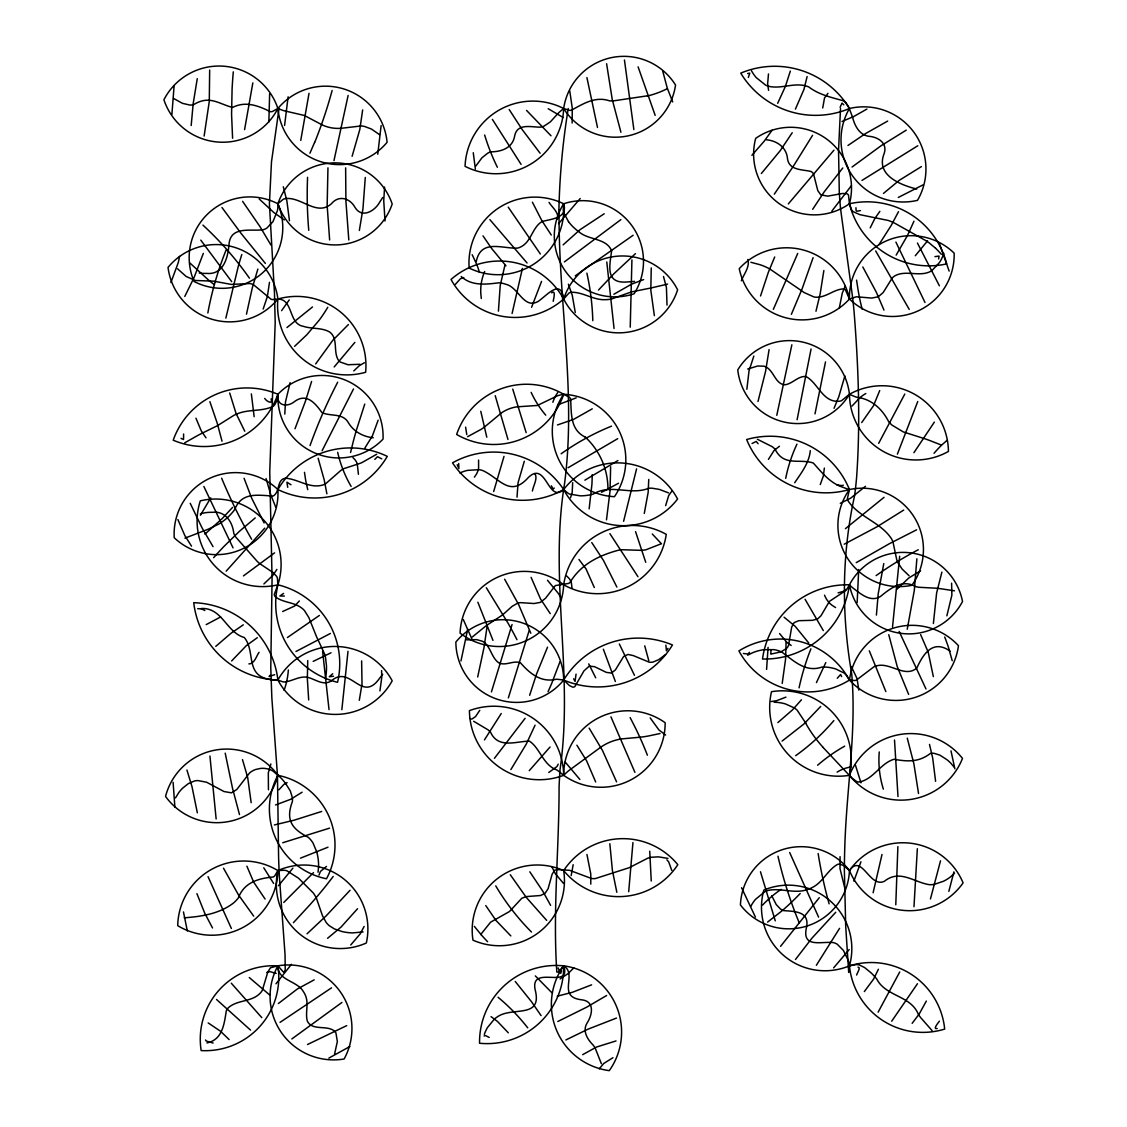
<?xml version="1.0" encoding="UTF-8"?>
<svg xmlns="http://www.w3.org/2000/svg" width="1127" height="1127" viewBox="0 0 1127 1127"><rect width="100%" height="100%" fill="white"/><g stroke="black" fill="none" stroke-linecap="round" stroke-linejoin="round"><path stroke-width="1.5" d="M572.009 587.885L571.361 582.786A13.411 13.411 0 0 0 569.135 578.489L566.768 576.066M824.358 468.099L823.358 475.988L820.259 484.568M559.077 209.721C558.203 301.106 576.517 392.238 564.557 483.582C548.891 578.771 573.953 674.298 560.034 769.572A773.629 773.629 0 0 0 559.077 786.688C559.161 848.392 552.695 910.785 556.837 972.108L558.386 972.052L563.669 965.839C578.01 974.376 556.132 996.775 581.631 999.804C595.098 1001.213 592.422 1014.962 586.984 1023.189C582.208 1031.219 587.561 1039.46 593.225 1045.18A27.597 27.597 0 0 1 595.239 1048.195L601.367 1063.705M876.412 615.074L878.215 593.788L883.779 563.556M841.615 676.594L840.629 674.495L837.262 678.243M498.416 311.151L500.219 285.54L504.882 265.366M667.015 305.093L666.423 287.441L663.493 276.495M916.871 558.809L914.307 590.421L907.235 629.246M770.938 650.223L770.896 652.209A25.203 25.203 0 0 0 770.91 653.139L770.995 653.421M345.637 167.881L345.904 201.057L348.806 239.966M665.902 645.165L666.395 650.814L667.987 648.363M858.704 569.487L857.154 602.607M895.782 904.798L897.881 846.616M174.051 86.427L171.896 114.489M362.655 109.897L359.795 129.577L352.117 156.287M576.052 674.129L575.066 681.455L573.657 678.778M365.289 177.46L362.95 208.706L359.344 230.471M746.849 389.28L749.032 370.839L753.85 356.033M191.181 125.52L193.196 103.515L197.267 78.651M174.896 807.326L173.107 782.321M631.923 259.928L630.232 327.182M913.983 906.77L917.35 848.716M327.957 167.838L327.154 205.635L329.633 239.924M810.299 450.659C809.2 462.817 801.297 472.946 794.69 482.722M628.697 891.696L632.951 842.559M933.381 623.485L936.622 592.985L941.89 572.122M307.741 660.563L307.347 678.708L308.685 699.952M840.517 108.502L838.544 150.13L839.277 191.844A446.475 446.475 0 0 0 840.672 209.707L852.026 293.062A636.177 636.177 0 0 1 854.012 310.925C858.45 366.317 860.549 422.146 856.59 477.623A414.412 414.412 0 0 1 854.618 495.5C841.7 554.456 841.404 614.694 851.73 674.045C856.647 731.043 846.715 787.787 844.87 844.672A763.092 763.092 0 0 0 844.377 870.579L845.701 926.295L848.701 972.376L849.025 963.289A24.583 24.583 0 0 0 848.222 960.303L843.433 950.47L837.291 944.257A14.552 14.552 0 0 0 833.515 942.637C822.118 941.017 802.17 948.54 806.284 928.423C810.341 911.532 795.662 911.461 783.814 910.644A12.51 12.51 0 0 1 780.405 908.968L776.207 904.53L771.671 895.613M899.67 556.273L892.514 627.077M288.118 96.809L284.582 125.421M807.115 76.537L803.945 89.47L795.408 109.094M269.649 93.752L268.86 121.913M269.494 282.313L267.324 296.711L263.154 309.066M341.847 709.7L348.004 651.293M822.724 107.967L824.513 97.993L827.951 93.344M358.414 474.284L357.259 463.704A15.863 15.863 0 0 0 354.498 459.168L352.962 457.632M377.756 154.244L381.123 125.576M561.626 970.784L560.697 973.376L558.076 967.91M487.174 625.865L484.018 647.518L477.679 676.975M572.136 123.04L572.291 108.277L569.755 90.907M769.093 349.609L765.501 371.699L758.006 401.466M467.719 629.12L460.971 660.971M651.251 267.93L650.814 290.104L654.364 315.673M649.73 851.237L651.251 880.99M766.585 669.452L768.079 647.363M475.383 169.092L473.255 152.709M823.865 270.522L820.16 293.879L815.976 311.235M768.473 73.973L767.628 83.891L768.6 90.357M200.409 515.264L210.763 497.838M318.025 872.228L318.561 867.1A49.489 49.489 0 0 0 316.687 851.801M309.023 93.302L300.754 140.396M606.481 519.857L610.045 491.006L610.637 466.705M252.842 82.905L244.587 129.619M855.942 207.734L856.111 210.58A1.437 1.437 0 0 0 856.872 211.214L860.422 210.594M825.513 361.922L814.99 413.891M384.589 187.04L383.743 200.761L385.011 221.005M379.926 690.893L381.743 677.524L381.602 670.565M839.347 307.798L842.32 292.95L845.208 286.272M782.208 683.427L785.589 659.041L786.082 642.249M797.099 419.737L811.06 349.018M279.031 108.502L271.48 161.936L269.409 203.762L274.467 293.062L275.199 322.815L269.747 471.664L272.072 578.855L270.776 668.057L271.861 698.148L277.467 775.32L278.594 857.309A765.642 765.642 0 0 0 279.454 877.468L285.046 954.668L285.216 970.093L283.68 972.376L277.89 965.839L270.452 967.783L267.789 972.108L262.323 990.295A16.172 16.172 0 0 1 260.083 993.31C251.589 1002.185 237.276 999.677 228.358 1007.735A10.763 10.763 0 0 0 226.33 1010.722C224.217 1023.626 222.737 1039.742 206.931 1042.954M589.153 508.855L591.929 484.244A273.875 273.875 0 0 0 592.224 474.721M882.004 854.477L873.115 892.767M553.188 301.318C553.512 299.416 556.174 289.23 551.667 292.823M204.128 136.071L209.284 101.402L209.664 70.043M246.475 314.179L252.279 287.934L257.872 269.057M225.837 318.152L238.403 265.873A558.499 558.499 0 0 1 241.798 254.519M348.13 95.429L333.972 160.64M512.081 313.517L522.435 268.409M776.785 415.314L791.858 344.82M644.278 513.447L648.166 492.33L648.758 479.426M623.611 521.28L636.572 468.86M350.582 452.49L353.3 441.375A420.216 420.216 0 0 1 356.569 429.598L364.754 404.1M665.634 505.657L668.677 495.598L671.974 490.921M364.12 926.436L360.26 933.818L350.736 944.975M930.451 898.966L940.524 860.817M484.075 1036.009L485.469 1035.544L489.188 1037.432M790.337 71.086L785.322 86.596L777.672 103.318M879.708 390.548L873.467 405.79L861.718 422.555M491.428 691.922L512.052 624.541M311.601 381.447L305.262 401.719L294.992 428.781M844.884 375.897L838.812 396.718L834.036 408.298M840.052 856.661L840.009 868.593L844.968 888.865M529.648 695.289L536.607 673.847L547.539 647.152M590.773 884.103L590.773 873.946L586.942 854.463M504.008 456.379L493.668 491.541M554.245 488.047L553.118 489.118L551.357 485.807M290.146 382.645L285.497 401.86L284.793 414.088M378.151 420.174L372.361 435.966L364.782 448.194M946.863 615.835L951.864 595.155L951.597 583.18M359.302 700.29L362.021 683.906L361.626 660.915M840.08 107.304L842.052 103.078L843.799 104.797M529.169 630.571L508.362 697.881M760.542 295.964L768.276 272.495L774.7 256.97M948.849 891.387L953.921 871.847M334.578 1054.097L337.353 1041.461L335.931 1032.938A7.466 7.466 0 0 0 333.169 1030.163C325.294 1025.316 311.841 1030.726 307.262 1020.949C305.107 1012.764 308.883 1004.002 305.656 995.944A19.427 19.427 0 0 0 303.459 991.746C297.472 980.687 277.214 980.575 277.89 965.839A73.48 73.48 0 0 0 201.155 1050.575A73.48 73.48 0 0 0 277.89 965.839A63.521 63.521 0 0 1 344.129 1059A63.521 63.521 0 0 1 277.89 965.839M532.409 491.048C533.184 485.751 538.185 478.341 534.776 473.565M299.345 600.973L294.598 606.044L282.666 611.496M813.102 257.66L802.199 288.625L791.365 314.334M897.374 454.139L917.758 401.508M878.426 969.234L873.58 979.109L864.324 991.577M943.834 253.336L942.876 255.984A39.022 39.022 0 0 1 939.538 262.45L931.959 270.55A17.074 17.074 0 0 1 928.62 272.297C917.815 276.369 905.559 270.156 895.106 275.706A13.242 13.242 0 0 0 892.232 277.975L883.216 292.499L878.271 296.781L871.72 298.063L856.323 296.781L849.448 299.021A64.169 64.169 0 0 1 739.242 268.649A64.169 64.169 0 0 1 849.448 299.021A61.717 61.717 0 0 0 954.16 253.152A61.717 61.717 0 0 0 849.448 299.021L845.405 289.864A4.381 4.381 0 0 0 843.264 288.906C834.177 289.357 826.894 296.81 817.709 297.218A16.384 16.384 0 0 1 813.99 296.964L804.227 292.583L769.995 269.114A54.659 54.659 0 0 0 760.077 264.732L750.878 262.281M203.339 253.364L194.069 277.552L184.786 296.429M541.552 281.398L531.606 307.234M524.309 461.253L518.082 482.638L517.011 497.148M560.006 661.648L551.709 683.385A235.67 235.67 0 0 1 548.032 691.668M860.943 861.775L853.886 881.103M913.955 221.23L907.587 235.289L896.162 255.111M535.071 725.196L526.182 744.243L510.869 769.586M276.89 569.417L272.762 575.531L263.873 583.955M374.812 459.365L377.489 456.689L381.771 458.844M773.333 309.376L797.733 253.434M476.256 261.549C480.919 238.713 501.924 248.799 517.504 248.109A16.003 16.003 0 0 0 520.97 246.827C530.479 242.023 531.944 230.119 539.453 223.414A14.383 14.383 0 0 1 542.636 221.385C552.103 218.863 568.064 217.934 563.669 203.762A65.887 65.887 0 0 0 469.156 268.071A65.887 65.887 0 0 0 563.669 203.762A60.703 60.703 0 0 0 634.121 293.781A60.703 60.703 0 0 0 563.669 203.762L563.261 209.847A14.552 14.552 0 0 0 563.739 212.721L568.515 221.639M314.574 142.425L309.939 153.216M870.213 227.851L874.89 218.413L879.877 211.341M816.441 682.596L825.795 662.577M898.501 211.665L891.246 225.4L879.032 244.517M856.633 975.024C856.971 973.263 861.296 967.177 858.013 967.107M353.512 388.956L322.097 450.701M748.37 77.453L749.765 73.142L747.68 73.523M571.178 875.58L573.164 864.705M878.666 443.348L904.798 394.041M599.226 1068.861L603.72 1063.494L612.947 1057.704M170.895 282.525L178.235 262.69A76.185 76.185 0 0 0 179.517 256.421M926.338 1001.058L919.238 1013.962L912.152 1023.33M741.355 280.792C743.82 274.143 750.117 266.775 747.849 259.449M175.502 797.902L178.587 792.859A38.431 38.431 0 0 1 182.532 788.252L188.251 783.674L194.295 781.053A17.342 17.342 0 0 1 197.929 780.574L206.593 782.223L223.977 791.52L231.514 792.844L236.839 789.449L249.645 772.883A19.173 19.173 0 0 1 255.561 769.516L260.393 768.445A22.526 22.526 0 0 1 266.958 768.741L269.621 769.473A16.44 16.44 0 0 1 273.227 771.277L279.242 776.447A31.866 31.866 0 0 1 282.06 779.151L283.849 781.236A100.218 100.218 0 0 1 285.469 783.279L290.343 791.027L292.259 797.296A19.258 19.258 0 0 1 292.428 801.452C285.455 820.019 291.668 828.838 308.291 837.319A26.245 26.245 0 0 1 312.968 842.94L316.715 851.801M259.083 652.294C256.322 656.027 254.448 664.057 248.898 663.902M899.74 971.953L878.116 1012.173M768.431 459.351L774.052 450.546L779.447 446.25M839.559 928.366L816.357 965.276M750.836 906.291L751.484 905.108A39.825 39.825 0 0 1 755.47 899.388L764.881 891.668A18.92 18.92 0 0 1 768.389 890.358C780.715 887.851 793.338 893.584 805.664 890.119A28.499 28.499 0 0 0 812.201 887.541C822.837 882.371 827.429 870.086 837.516 864.423A5.874 5.874 0 0 1 840.066 864.141L844.01 865.761L849.448 870.579A65.239 65.239 0 0 1 963.092 882.878A65.239 65.239 0 0 1 849.448 870.579A60.773 60.773 0 0 1 740.425 904.939A60.773 60.773 0 0 1 849.448 870.579C861.93 852.885 869.424 888.456 884.413 881.272C899.642 869.002 913.729 882.131 929.169 884.653A23.244 23.244 0 0 0 934.184 884.385L943.609 881.215A42.657 42.657 0 0 0 950.075 877.215L954.555 873.298M938.608 258.971L939.073 256.068L934.959 256.632M792.225 132.718L780.194 150.708L761.345 173.502M849.152 949.582L833.642 967.854M479.764 710.334L475.538 716.603L471.988 718.998A2.451 2.451 0 0 1 470.48 718.73L470.015 718.434M812.68 209.284L824.274 191.759L842.799 167.965M812.581 135.296L793.309 166.303L774.305 194.154M276.002 983.772L291.442 964.303M772.051 130.267L764.134 141.284L751.892 155.301M480.68 934.565L490.611 922.168L509.517 911.504L521.857 898.191L526.52 896.571L540.537 895.514L545.074 893.302L548.088 888.752L552.103 874.298L554.554 870.354L557.175 869.551L567.881 870.241A10.65 10.65 0 0 1 569.558 870.312L591.393 878.454A17.187 17.187 0 0 0 595.211 878.609L629.091 867.748L647.673 858.239A23.949 23.949 0 0 1 651.237 857.267L658.464 856.844L667.959 858.408M484.455 739.904L501.233 713.518M913.912 452.688L934.353 422.104M475.904 165.979L481.891 157.85L487.667 153.202A15.989 15.989 0 0 1 491.09 151.821C501.867 151.779 512.968 147.665 514.729 135.578C517.42 123.097 530.958 127.14 540.016 127.154A14.327 14.327 0 0 0 543.904 126.196L550.356 121.885L558.147 113.306A29.189 29.189 0 0 1 559.992 111.601L563.669 108.502A60.844 60.844 0 0 1 675.552 85.046A60.844 60.844 0 0 1 563.669 108.502A67.845 67.845 0 0 0 465.057 166.331A67.845 67.845 0 0 0 563.669 108.502L569.374 110.305A7.495 7.495 0 0 0 571.333 110.249C583.138 103.839 595.366 95.95 609.538 100.838A34.331 34.331 0 0 0 613.144 100.923L647.391 95.823M334.184 366.965L354.878 342.369M917.463 983.716L891.711 1021.189M315.673 363.922L332.761 340.354L348.412 324.548M795.451 959.5L811.933 938.185L835.741 912.264M494.429 758.302L525.097 718.336M281.609 310.658L289.216 299.951M270.874 763.965L268.311 772.798L268.437 789.759M749.511 652.322L748.722 653.237A3.508 3.508 0 0 1 747.412 653.97L743.369 653.491M558.612 223.639L580.194 198.535M801.452 699.782L792.464 709.897L777.869 722.576M570.501 497.74L572.178 492.654L572.685 482.652M831.881 211.059L851.448 185.617M939.397 1021.161C938.453 1022.513 932.212 1029.881 937.185 1028.528M455.378 284.342L460.408 278.735L463.789 277.566M474.425 477.115L476.341 474.312A19.652 19.652 0 0 0 478.595 468.156L478.581 460.07M333.198 876.496L326.717 884.85A498.557 498.557 0 0 1 309.84 904.868L293.429 922.675M278.425 885.766L292.893 868.128M232.556 507.389L222.385 518.378L204.903 534.17M852.097 406.002L859.563 398A40.023 40.023 0 0 1 865.818 393.52M780.574 946.328L819.273 897.698M788.322 203.917L833.938 150.173M573.826 967.839L568.107 973.601L560.091 978.954M915.279 255.744L927.563 240.854M820.681 706.446L803.903 724.013L782.096 741.073M357.541 908.742L340.96 927.169L327.563 938.312M278.904 789.788L283.948 784.378L287.103 782.645M550.046 747.018L529.267 770.657M598.493 290.048L613.75 273.903L635.431 253.66M313.475 872.664L283.765 902.445M557.33 219.356C559.725 213.017 552.061 207.34 549.032 202.423M264.718 528.169L226.147 571.192M231.627 660.957L246.362 645.616L257.294 637.699M350.046 890.288L326.337 915.688L307.023 933.804M896.557 589.548L908.827 577.954L920.59 570.797M563.12 244.869L580.095 229.64L604.213 213.764M353.765 370.91L359.499 365.557L364.43 362.739M266.69 972.502L269.987 971.601L276.157 973.446M883.469 193.421L899.191 180.376L921.407 166.599M270.001 675.256L269.085 676.552L274.692 674.679M215.764 646.377L230.993 633.275L243.291 624.823M666.888 859.887L668.649 861.775L671.762 870.396M312.489 306.967L286.976 327.548M865.48 486.315L850.631 498.204L840.291 503.304M294.598 346.327L306.783 334.804L319.209 320.167A138.734 138.734 0 0 0 327.746 307.291M472.368 636.952L485.695 626.105A86.272 86.272 0 0 1 488.681 624.048L501.754 615.469A48.25 48.25 0 0 0 504.6 613.102L512.052 606.396L517.208 603.424A13.355 13.355 0 0 1 520.73 602.649L534.057 603.523L540.34 602.396L545.553 598.254L555.329 585.575L568.304 583.49A8.678 8.678 0 0 0 569.868 582.631C580.898 564.373 598.296 555.696 618.314 550.244A27.4 27.4 0 0 1 622.062 549.722L640.939 550.342A31.387 31.387 0 0 0 645.94 549.779L660.422 544.102M278.355 1003.537L297.289 989.027L314.179 979.842M884.033 497.331L845.447 528.648M243.46 575.897L274.579 552.864M946.976 440.389L941.637 445.123A129.225 129.225 0 0 0 934.015 453.308M255.237 517.913L239.53 531.211L223.963 546.44A373.291 373.291 0 0 0 213.651 557.668M302.121 792.196L290.653 799.311L275.523 804.974M665.55 654.59L658.633 659.718L653.026 662.042A12.397 12.397 0 0 1 649.265 662.211L633.332 655.604L627.964 654.449L623.625 656.492L615.398 669.917L611.454 673.044L606.34 672.396L594.563 666.677L589.21 666.17L583.983 670.861L574.84 686.597A3.353 3.353 0 0 1 572.53 687.076L569.403 685.54L563.669 680.06A60.745 60.745 0 0 0 455.857 642.052A60.745 60.745 0 0 0 563.669 680.06A87.61 87.61 0 0 0 672.467 644.982A87.61 87.61 0 0 0 563.669 680.06L558.851 679.44A30.232 30.232 0 0 0 556.329 679.229C540.988 682.92 529.718 673.425 520.477 662.803C513.433 660.112 505.967 666.099 498.979 662.972C492.217 658.407 491.118 649.307 485.61 643.602A12.482 12.482 0 0 0 482.539 641.305L476.679 639.629L466.719 639.868M620.892 219.624L564.373 261.915M852.054 167.021L881.215 145.651L906.249 130.154M291.837 1038.939L341.932 1002.452M752.047 443.517L756.231 441.432L758.091 443.714M847.955 145.482L865.353 133.69L887.667 121.068M648.814 660.746L644.729 645.856M287.427 637.53L319.378 615.455M633.135 235.261L575.263 275.833M582.659 1054.675L596.648 1046.983L616.032 1040.939M767.572 922.097L781.814 910.996A256.167 256.167 0 0 0 800.184 893.514M326.478 866.424L320.392 871.495L318.997 875.101M280.045 1022.358L331.549 987.83M617.92 460.563L584.857 480.172M903.713 510.066L876.806 526.915L844.222 544.2M328.845 1058.112L349.891 1046.518M332.719 673.749L329.295 676.749L333.437 676.228M606.65 995.493L586.801 1007.115L557.823 1021.499M861.972 180.419L917.815 145.749M617.695 438.685L568.064 467.747M923.083 184.856L898.304 197.45M592.267 408.833L573.516 419.427L557.485 424.935M376.686 454.266L361.823 462.648A41.854 41.854 0 0 1 358.442 463.887L343.735 468.663A22.779 22.779 0 0 0 340.593 470.649L325.858 483.596A16.919 16.919 0 0 1 321.519 485.357C308.84 488.259 297.683 478.975 285.399 478.2C277.172 479.426 279.82 490.245 274.65 494.908A5.255 5.255 0 0 1 273.016 496.007C258.027 495.331 241.685 491.597 234.684 509.601A55.336 55.336 0 0 1 219.032 523.942L208.326 529.169L184.927 538.157M576.207 397.873L558.09 404.72M866.917 109.065L853.604 116.588L842.01 121.462M613.877 294.246L631.627 284.145L643.63 279.595M206.185 624.626L220.638 616.948M331.042 652.772L313.179 661.38M856.252 562.641L889.513 543.623L916.603 529.817M295.964 651.491L330.394 633.459M184.743 442.798L198.296 435.163A154.033 154.033 0 0 1 202.55 433.007L216.454 426.175A71.804 71.804 0 0 0 219.568 424.344L233.838 415.37A37.473 37.473 0 0 1 237.05 413.933C248.419 408.974 261.675 411.792 272.833 406.467A8.791 8.791 0 0 0 274.791 404.692L276.721 400.987L277.89 394.281A61.097 61.097 0 0 1 383.039 439.121A61.097 61.097 0 0 1 277.89 394.281A78.27 78.27 0 0 0 173.206 440.192A78.27 78.27 0 0 0 277.89 394.281C276.185 405.762 286.92 407.847 294.781 401.395C306.699 392.619 315.532 403.621 321.885 412.524C330.535 416.779 342.988 412.567 348.511 422.935C353.85 431.683 363.19 436.797 373.262 437.741M747.624 655.21L752.639 652.716A45.559 45.559 0 0 1 763.543 649.73L773.869 649.631A27.809 27.809 0 0 1 781.8 652.054C793.788 660.816 805.608 672.875 822.02 667.043A35.655 35.655 0 0 1 825.964 667.099L827.274 667.198A42.361 42.361 0 0 1 835.938 669.044L843.968 672.974A14.933 14.933 0 0 1 846.081 674.974L849.448 680.06L854.505 680.511A7.142 7.142 0 0 0 856.295 680.187L873.89 666.818A14.975 14.975 0 0 1 877.496 665.62C890.739 662.62 904.995 678.144 916.814 668.057C923.351 653.632 933.1 639.023 950.216 651.195M618.526 483.244L605.002 490.555A125.125 125.125 0 0 1 601.48 492.26M565.867 1039.953L588.209 1029.092L616.469 1018.075M307.502 1044.518L346.722 1025.626M283.567 593.436L279.862 596L284.37 596.056M467.649 436.67L481.398 429.19A59.153 59.153 0 0 0 485.371 426.274L501.881 412.595A37.036 37.036 0 0 1 518.702 406.608M591.605 984.829L572.361 992.309L557.203 996.198M785.956 697.12L776.376 700.783L771.262 701.515M548.75 772.474L556.823 766.67A11.425 11.425 0 0 0 558.189 764.162M327.985 847.208L300.515 858.154M747.708 369.022L757.738 365.993L764.021 366.205A10.509 10.509 0 0 1 767.459 367.867C774.066 372.488 775.7 383.518 784.462 384.842C792.309 384.138 797.719 375.995 805.791 376.432C818.019 382.659 822.485 402.593 839.08 401.268A10.721 10.721 0 0 0 841.644 400.62L849.448 394.281L853.336 395.957A37.43 37.43 0 0 0 856.844 397.282C871.481 399 882.173 408.946 888.654 421.625A29.922 29.922 0 0 0 892.049 425.147L903.319 431.923L921.914 437.839A143.805 143.805 0 0 1 928.817 440.15L941.172 444.982M321.702 811.454L294.048 820.217L274.382 824.95M329.549 828.148L282.736 842.742M200.381 513.743L205.325 512.715A43.178 43.178 0 0 1 212.383 512.32C225.273 510.686 232.542 521.914 233.754 533.198A20.779 20.779 0 0 0 235.304 536.537L257.308 561.5A37.684 37.684 0 0 0 260.21 563.951L272.889 572.431L276.594 576.306A8.537 8.537 0 0 1 277.411 578.236L277.89 584.8L274.27 594.408A4.283 4.283 0 0 0 275.157 596.606C282.75 602.818 293.964 601.945 301.74 608.073A20.018 20.018 0 0 1 304.501 610.623L308.854 617.582L316.49 636.572A84.863 84.863 0 0 0 318.011 639.798L324.548 653.885A36.712 36.712 0 0 1 325.534 657.605L326.478 665.789A58.463 58.463 0 0 1 325.506 678.496M849.448 965.839A73.762 73.762 0 0 0 944.68 1029.078A73.762 73.762 0 0 0 849.448 965.839A63.478 63.478 0 0 1 763.852 890.076A63.478 63.478 0 0 1 849.448 965.839L856.393 964.571A11.664 11.664 0 0 1 859.422 965.008L864.606 967.544L871.241 973.01A74.241 74.241 0 0 1 876.637 978.828C885.836 996.93 910.884 995.141 918.505 1014.68A74.791 74.791 0 0 0 920.759 1017.723L932.156 1030.698M667.593 284.103L651.167 287.934A158.062 158.062 0 0 1 647.645 288.639L632.374 291.724A56.561 56.561 0 0 0 628.866 292.823L611.454 299.035A30.429 30.429 0 0 1 605.664 299.669C593.492 300.43 582.955 291.78 570.98 292.273A7.269 7.269 0 0 0 568.91 293.133L563.669 299.021A73.086 73.086 0 0 1 451.039 279.468A73.086 73.086 0 0 1 563.669 299.021A61.76 61.76 0 0 0 677.609 289.794A61.76 61.76 0 0 0 563.669 299.021C561.063 277.975 547.004 295.373 538.142 301.444C523.675 309.657 518.406 286.934 505.812 284.286A23.23 23.23 0 0 0 498.796 282.821C485.934 284.413 471.692 286.202 461.211 276.524M660.042 733.536L647.912 736.086A109.15 109.15 0 0 1 639.178 737.297L621.259 738.932A50.321 50.321 0 0 0 601.24 746.849L569.177 770.347A41.868 41.868 0 0 0 566.05 773.037L563.669 775.32A69.846 69.846 0 0 1 469.424 710.63A69.846 69.846 0 0 1 563.669 775.32A64.197 64.197 0 0 0 665.155 722.717A64.197 64.197 0 0 0 563.669 775.32A42.079 42.079 0 0 1 562.345 774.291L560.373 772.657A53.307 53.307 0 0 0 556.808 769.952C542.848 764.923 540.397 748.398 529.38 741.087C515.743 741.439 498.247 748.877 490.625 732.339A26.611 26.611 0 0 0 488.019 729.817L473.664 721.28M363.091 931.93L352.497 932.917A51.546 51.546 0 0 1 342.073 931.55L334.48 928.972L329.422 925.802A21.033 21.033 0 0 1 326.154 922.421L322.491 915.758L316.532 898.557A33.852 33.852 0 0 0 313.433 893.133L298.556 878.215L286.906 870.791A13.721 13.721 0 0 0 284.032 870.255L277.89 870.579A65.986 65.986 0 0 0 177.714 925.661A65.986 65.986 0 0 0 277.89 870.579A63.943 63.943 0 0 0 366.331 943.003A63.943 63.943 0 0 0 277.89 870.579L274.805 875.792A6.748 6.748 0 0 1 273.269 877.017C258.745 878.285 244.066 882.371 238.473 897.754A33.303 33.303 0 0 1 233.331 903.121C219.469 913.828 201.282 916.589 184.264 917.801M770.84 654.111L780.983 651.843L786.322 648.617A10.678 10.678 0 0 0 788.534 645.475L791.675 627.105L794.084 622.653L798.691 620.695L812.497 620.315L817.54 618.991L820.949 615.807L829.416 601.381L845.771 590.506A10.974 10.974 0 0 0 846.941 589.125L849.448 584.8A60.562 60.562 0 0 1 962.528 601.48A60.562 60.562 0 0 1 849.448 584.8A85.624 85.624 0 0 0 762.514 659.027A85.624 85.624 0 0 0 849.448 584.8L849.913 585.279A34.289 34.289 0 0 0 852.618 587.731C860.366 593.591 870.269 602.691 880.384 596.535C890.288 588.463 902.248 578.912 915.392 586.519A34.035 34.035 0 0 0 918.899 587.28L934.41 588.111A77.439 77.439 0 0 1 937.988 588.336L954.484 590.802M359.893 364.289L348.018 364.739L340.269 362.049A8.819 8.819 0 0 1 337.776 359.09C333.338 350.61 338.255 338.185 329.535 331.93C321.575 327.408 311.911 329.154 303.417 326.351C288.146 323.872 293.598 299.219 277.89 299.021A62.182 62.182 0 0 0 168.036 267.409A62.182 62.182 0 0 0 277.89 299.021A69.212 69.212 0 0 0 365.627 372.276A69.212 69.212 0 0 0 277.89 299.021L272.847 299.557A6.48 6.48 0 0 1 271.058 299.247L253.575 284.793A14.087 14.087 0 0 0 249.983 283.525L231.303 284.427L213.637 281.158L195.281 280.482L186.166 276.481L177.545 268.79M838.108 592.858L843.672 591.281A8.65 8.65 0 0 0 845.983 589.379M518.702 406.72L537.34 405.466L557.302 395.873A19.201 19.201 0 0 1 559.513 395.183L563.669 394.281L569.318 397.253A5.874 5.874 0 0 1 570.572 398.817C571.628 412.693 569.741 429.302 584.871 436.924M774.15 702.248L776.954 702.36A42.065 42.065 0 0 1 785.434 703.924L794.211 707.869A22.131 22.131 0 0 1 797.183 710.221L805.819 723.21M213.116 1043.053L206.241 1040.996A3.79 3.79 0 0 1 205.565 1039.996M840.657 485.582L836.755 484.723M661.549 543.89L652.308 534.029M199.211 273.016L200.62 273.199A41.22 41.22 0 0 0 206.551 273.396C223.695 275.101 228.063 257.224 229.035 243.939C230.753 225.752 250.786 231.415 263.042 229.781A14.623 14.623 0 0 0 266.775 228.147L272.917 221.751L277.383 210.721A23.061 23.061 0 0 0 277.848 207.283L277.89 203.762L283.018 199.451A8.875 8.875 0 0 1 285.004 198.676C301.022 196.07 316.729 216.962 331.465 203.691C338.748 194.802 349.962 198.084 355.005 207.396C362.049 218.99 375.235 210.834 379.94 201.719A62.83 62.83 0 0 0 382.687 197.493M791.154 645.475L786.956 642.503L779.588 633.557M201.353 608.481C222.442 607.58 226.245 632.346 244.277 637.502C256.111 651.603 244.207 676.496 271.339 679.581A22.794 22.794 0 0 0 274.579 680.004L277.89 680.06A65.056 65.056 0 0 0 392.196 680.807A65.056 65.056 0 0 0 277.89 680.06A87.483 87.483 0 0 0 193.731 602.691A87.483 87.483 0 0 0 277.89 680.06L282.581 681.736A8.664 8.664 0 0 0 284.37 681.962C292.316 681.342 299.514 675.636 307.741 677.355C315.461 679.257 323.505 686.23 331.451 680.793C350.666 663.986 361.795 704.319 379.841 677.876A51.377 51.377 0 0 0 382.715 674.312M916.73 189.054C900.642 185.011 875.693 175.361 883.991 154.005C888.104 143.03 877.891 136.804 868.353 136.24C859.394 134.634 854.829 125.928 852.745 117.912A87.723 87.723 0 0 0 851.477 114.306L850.279 111.164A33.204 33.204 0 0 1 849.448 108.502L845.912 102.726A9.918 9.918 0 0 0 843.658 100.866C831.571 97.429 819.132 94.837 808.82 86.99C795.986 81.383 782.223 89.329 769.079 86.385A19.187 19.187 0 0 1 765.571 85.103L756.189 77.566A39.445 39.445 0 0 1 751.512 70.804M766.304 139.79C776.418 140.565 785.984 146.876 787.35 157.569C788.407 170.67 801.79 169.233 811.017 171.473A6.635 6.635 0 0 1 813.567 173.981L817.779 190.562L820.794 194.886L827.796 196.126L842.672 193.45L846.884 193.717A3.409 3.409 0 0 1 848.49 195.154L849.448 203.762L851.646 209.974A7.819 7.819 0 0 0 852.97 211.58L859.957 214.679L888.273 220.469A50.616 50.616 0 0 1 894.782 223.231L925.985 240.727A50.194 50.194 0 0 1 928.972 242.728L935.495 248.165M665.606 735.001L658.971 730.014L650.209 717.941M563.275 117.546L548.215 108.741M757.386 439.248L772.277 446.729A27.682 27.682 0 0 1 775.066 449.18C783.885 466.888 799.198 458.365 813.271 463C821.949 472.593 830.219 483.384 843.25 487.385A48.574 48.574 0 0 0 847.842 489.062L849.448 489.541A61.281 61.281 0 0 0 911.898 585.279A61.281 61.281 0 0 0 849.448 489.541A85.61 85.61 0 0 0 746.652 439.53A85.61 85.61 0 0 0 849.448 489.541L847.434 498.416A8.889 8.889 0 0 0 848.025 500.782C858.788 517.208 880.821 522.252 891.542 538.833A20.864 20.864 0 0 1 893.021 542.143L896.712 559.626A23.371 23.371 0 0 0 898.092 563.049L902.121 569.05L909.08 575.742M491.062 1016.639L497.528 1021.485L508.305 1032.797M668.536 492.893L659.408 489.428L652.223 488.216A25.315 25.315 0 0 0 648.588 488.301C630.218 495.697 610.848 483.314 593.225 494.077A42.558 42.558 0 0 1 589.308 495.007A48.348 48.348 0 0 1 580.25 495.838L569.741 494.105A13.439 13.439 0 0 1 567.459 492.809L563.669 489.541A84.131 84.131 0 0 1 452.519 462.831A84.131 84.131 0 0 1 563.669 489.541A67.845 67.845 0 0 0 677.581 499.022A67.845 67.845 0 0 0 563.669 489.541C547.877 503.938 546.384 460.027 528.38 477.482C509.756 498.275 499.782 478.13 482.595 470.494A21.934 21.934 0 0 0 478.989 469.663L467.339 470.396A40.896 40.896 0 0 0 459.872 472.988M321.547 124.562L304.304 115.447L284.666 110.897A33.289 33.289 0 0 1 281.341 109.826L277.89 108.502A61.971 61.971 0 0 0 163.908 99.768A61.971 61.971 0 0 0 277.89 108.502A61.886 61.886 0 0 0 387.096 142.284A61.886 61.886 0 0 0 277.89 108.502L272.438 111.474A6.537 6.537 0 0 1 270.48 111.728C258.407 105.797 245.686 100.697 232.528 107.474C217.638 103.388 209.397 94.992 193.407 104.755A15.933 15.933 0 0 1 189.702 105.022L182.447 103.332L173.558 98.443M284.328 219.906L273.819 212.524L259.196 198.958M835.558 607.566L831.923 605.199A22.85 22.85 0 0 1 825.401 597.141L824.541 595.155M784.068 617.202L795.239 626.373L808.735 642.996M208.171 1022.922L220.427 1031.163L229.133 1039.573M269.592 994.887L249.278 977.532M379.489 134.62L371.445 129.056L364.613 126.463A21.681 21.681 0 0 0 360.964 125.97L341.566 128.253A37.938 37.938 0 0 1 321.519 124.618M578.954 559.471L586.026 568.896L594.323 587.533M250.546 1030.12L216.539 999.494M551.85 992.718L535.325 975.912M551.004 135.775L526.548 110.404M510.827 935.889L495.894 920.35L485.765 905.573M291.005 484.765L286.906 482.187L287.737 487.343M264.718 398.423C266.296 401.184 273.185 405.156 271.114 398.859M547.483 580.25L557.724 592.661A157.357 157.357 0 0 1 561.302 598M206.002 437.839L201.226 430.782L195.943 418.202M546.68 920.393L526.267 897.374L510.292 874.749M261.816 1017.667L231.289 983.195M190.012 263.098L208.918 280.398A300.007 300.007 0 0 0 214.412 284.722M563.542 883.441L555.329 873.707L551.892 866.846M527.07 262.985L489.865 219.638M823.119 747.483L852.181 778.348L856.759 781.603A7.058 7.058 0 0 0 859.183 782.011C873.51 779.391 880.342 763.261 894.021 759.26C907.573 761.697 918.674 762.373 930.268 753.526A11.298 11.298 0 0 1 934.184 753.357L939.904 755.146L947.089 759.795A43.854 43.854 0 0 1 950.949 763.359L954.189 767.191M181.024 438.389L183.532 439.502L183.616 434.008M505.981 265.817L491.682 248.546L482.976 235.853M565.176 762.021L579.87 779.447M550.258 613.666L540.509 598.958L531.099 577.376M265.394 263.436L240.939 233.233L221.963 207.495M515.222 981.462L531.409 1001.593L541.073 1015.582M253.702 916.166L238.53 894.965L223.498 868.184M231.711 281.665L200.775 240.136M540.101 153.23L522.238 129.633L509.193 109.544M191.505 546.158L184.814 535.508L177.883 519.547M591.76 542.566L603.494 560.499L616.878 587.068M474.326 926.352L480.82 934.297A176.559 176.559 0 0 0 487.597 941.707M265.084 899.036L253.702 882.173L246.898 866.198M576.897 745.215L586.603 760.824L595.676 781.983M860.986 782.842L855.435 765.163M551.258 235.008L541.664 220.3L532.409 202.212M242.601 201.353L259.928 226.527L271.043 245.207M263.76 867.79L273.65 883.469M529.803 871.791L542.636 890.936L550.61 905.361M589.153 728.127L602.551 750.61L616.582 781.87M521.083 164.373L492.386 119.406M540.34 253.969L508.221 207.157M609.904 533.649L637.967 576.7M486.329 587.745L508.263 623.541A513.433 513.433 0 0 1 516.983 639.685M213.045 546.651L202.212 528.197L190.224 503.318M504.642 579.208L518.617 604.509L530.817 633.233M823.302 630.557L805.058 599.268M851.265 666.48L857.041 678.539L858.816 690.118M875.679 250.955L909.235 309.404M212.51 927.944L204.649 912.997L196.929 893.669M920.632 634.628L928.197 652.11L933.339 676.623M244.77 431.232L236.064 413.482L229.697 392.985M472.171 254.716L476.918 264.817A107.417 107.417 0 0 1 479.426 272.368M939.383 285.793L917.448 243.066M619.343 644.024L634.459 675.327M862.817 266.986L876.397 292.358L883.962 310.08M595.704 677.806L588.745 663.902M264.098 522.914L251.589 497.993L244.08 478.271M630.148 717.617L633.881 724.886A330.803 330.803 0 0 1 647.377 755.189M233.035 547.863L203.86 486.47M463.282 619.526L472.171 639.572M568.388 284.187L572.248 295.204L575.277 312.517M925.971 688.935L899.135 631.416M741.552 887.696L755.428 917.082M908.644 694.387L897.261 666.649L888.752 634.684M895.909 242.094L925.013 302.501M818.596 917.153L789.689 852.547M275.664 507.037L270.748 494.668L266.085 478.552M672.692 101.951L667.212 87.906L662.803 71.395M208.044 876.679L231.359 928.451M615.356 681.469L603.339 649.194M466.775 434.585L465.606 427.161M939.481 243.798L949.159 271.114M634.924 772.361L610.933 716.842M477.862 602.212L492.964 640.375M885.85 691.584L869.297 650.8M242.488 759.598L247.686 777.517L251.166 802.692M186.927 770.037L191.999 786.632L197.338 812.806M944.708 637.037L945.384 638.784A229.401 229.401 0 0 1 948.356 646.997L952.216 660.69M209.876 401.677L217.243 423.217L222.019 441.206M954.865 768.797L950.991 750.864M638.093 66.845L655.167 115.363M635.558 531.648L645.729 562.274M929.507 744.44L932.691 758.062L935.593 781.307M283.3 186.786L286.906 201.071L289.456 220.765M526.154 432.641L512.743 389.111M457.196 464.718L458.9 468.564L458.675 463.535M507.967 439.46L495.218 395.69M907.263 738.143L913.842 763.543L918.533 793.493M620.921 132.268L612.243 99.458L606.594 63.718M775.263 920.829L760.471 871.749M239.487 814.582L232.5 788.196L225.203 753.16M318.138 458.224L324.182 479.806L326.886 493.795M307.741 489.639L306.107 482.539A159.555 159.555 0 0 1 305.487 479.074L304.473 472.326M616.835 892.302L612.412 870.537L609.834 843.743M486.794 437.234L480.778 411.285M597.493 127.45L586.913 77.58M187.321 930.93L183.462 911.94M251.349 393.887L254.153 416.708M856.562 280.13L858.112 290.132A214.82 214.82 0 0 0 862.169 309.207M624.443 59.985L633.867 129.563M481.299 298.5L480.778 293.231A48.87 48.87 0 0 1 484.652 271.508M329.028 709.616L322.59 651.124M606.791 261.971L614.06 328.492M216.145 818.963L209.932 756.02M897.994 796.578L894.514 740.045M232.599 138.255L231.57 114.475L232.077 89.343A478.003 478.003 0 0 1 233.289 71.86M563.669 965.839A66.775 66.775 0 0 1 609.284 1070.65A66.775 66.775 0 0 1 563.669 965.839A76.566 76.566 0 0 1 479.553 1043.25A76.566 76.566 0 0 1 563.669 965.839C571.882 990.323 529.915 964.078 535.142 989.661C542.82 1019.386 511.996 1006.312 497.387 1016.85A26.203 26.203 0 0 0 494.429 1019.019L487.428 1027.613A41.657 41.657 0 0 0 484.314 1034.361M197.69 608.707A12.58 12.58 0 0 1 204.86 610.524M288.357 669.945A74.706 74.706 0 0 1 284.074 690.316M251.603 539.227A544.44 544.44 0 0 1 221.639 478.214M351.117 486.427A121.505 121.505 0 0 1 337.663 452.307M310.038 445.559A508.066 508.066 0 0 1 337.691 382.208M207.847 312.982A326.365 326.365 0 0 1 226.104 250.011M202.93 225.118A332.268 332.268 0 0 1 249.447 278.186M308.756 230.345A411.44 411.44 0 0 1 307.572 177.319M332.127 90.484A458.604 458.604 0 0 1 314.672 142.467M558.922 209.721A720.547 720.547 0 0 1 568.247 108.516M498.049 997.268A197.803 197.803 0 0 1 527.732 1027.866M531.479 932.043A237.727 237.727 0 0 1 495.739 885.892M552.85 402.254A37.43 37.43 0 0 1 557.724 392.576M545.736 415.159A100.12 100.12 0 0 1 531.141 392.379M561.147 453.772A245.968 245.968 0 0 1 611.496 426.161M584.969 436.811A70.762 70.762 0 0 1 607.946 489.245M586.885 273.143A252.603 252.603 0 0 1 592.802 320.66M568.515 221.639A47.644 47.644 0 0 0 574.545 228.274L575.531 229.147A40.544 40.544 0 0 0 578.602 231.528C588.153 240.403 606.481 237.712 611.637 250.884C609.341 267.437 605.114 284.906 629.57 281.736A64.704 64.704 0 0 0 634.515 281.37M497.359 167.247A212.876 212.876 0 0 1 484.638 135.001M666.62 89.033A92.428 92.428 0 0 1 647.433 95.992M762.627 905.009A109.826 109.826 0 0 1 781.152 889.358M829.12 903.84A446.236 446.236 0 0 1 818.146 853.576M799.395 923.196A415.398 415.398 0 0 1 777.982 856.252M837.122 772.15A34.557 34.557 0 0 1 850.998 766.98M817.624 765.233A161.584 161.584 0 0 1 844.672 746.159M833.853 720.576A209.481 209.481 0 0 1 795.69 755.653M823.175 747.44A127.027 127.027 0 0 1 805.72 723.266M883.357 789.125A96.725 96.725 0 0 1 879.257 751.948M799.057 687.864A248.518 248.518 0 0 1 810.919 648.8M843.292 485.188A7.283 7.283 0 0 1 840.657 485.568M785.688 478.369A151.243 151.243 0 0 1 796.93 444.165M876.102 575.615A374.009 374.009 0 0 1 918.237 549.765M935.495 248.165A90.85 90.85 0 0 1 941.369 254.35M277.89 775.32A63.112 63.112 0 0 0 165.542 796.423A63.112 63.112 0 0 0 277.89 775.32A71.142 71.142 0 0 0 326.506 878.778A71.142 71.142 0 0 0 277.89 775.32M277.89 584.8A65.507 65.507 0 0 0 200.31 500.839A65.507 65.507 0 0 0 277.89 584.8A81.102 81.102 0 0 1 337.551 682.3A81.102 81.102 0 0 1 277.89 584.8M277.89 489.541A61.436 61.436 0 0 0 174.22 537.72A61.436 61.436 0 0 0 277.89 489.541A84.187 84.187 0 0 0 387.279 456.379A84.187 84.187 0 0 0 277.89 489.541M277.89 203.762A60.703 60.703 0 0 0 194.055 281.468A60.703 60.703 0 0 0 277.89 203.762A60.323 60.323 0 0 0 392.196 204.043A60.323 60.323 0 0 0 277.89 203.762M563.669 870.579A65.098 65.098 0 0 0 472.974 940.157A65.098 65.098 0 0 0 563.669 870.579A70.916 70.916 0 0 0 677.82 864.705A70.916 70.916 0 0 0 563.669 870.579M563.669 584.8A64.338 64.338 0 0 0 460.07 633.12A64.338 64.338 0 0 0 563.669 584.8A69.339 69.339 0 0 0 666.254 534.367A69.339 69.339 0 0 0 563.669 584.8M563.669 394.281A73.748 73.748 0 0 0 456.646 434.458A73.748 73.748 0 0 0 563.669 394.281A65.591 65.591 0 0 0 614.44 496.697A65.591 65.591 0 0 0 563.669 394.281M849.448 775.32A68.789 68.789 0 0 0 771.502 691.696A68.789 68.789 0 0 0 849.448 775.32A66.084 66.084 0 0 1 962.5 758.401A66.084 66.084 0 0 1 849.448 775.32M849.448 680.06A78.594 78.594 0 0 0 738.903 650.913A78.594 78.594 0 0 0 849.448 680.06A63.14 63.14 0 0 0 958.471 645.701A63.14 63.14 0 0 0 849.448 680.06M849.448 394.281A60.323 60.323 0 0 0 737.762 369.91A60.323 60.323 0 0 0 849.448 394.281A66.423 66.423 0 0 1 948.441 451.434A66.423 66.423 0 0 1 849.448 394.281M849.448 203.762A60.802 60.802 0 0 0 755.668 138.396A60.802 60.802 0 0 0 849.448 203.762A81.905 81.905 0 0 0 946.652 263.901A81.905 81.905 0 0 0 849.448 203.762M849.448 108.502A87.343 87.343 0 0 0 740.749 73.128A87.343 87.343 0 0 0 849.448 108.502A62.21 62.21 0 0 0 917.505 200.338A62.21 62.21 0 0 0 849.448 108.502"/></g></svg>
